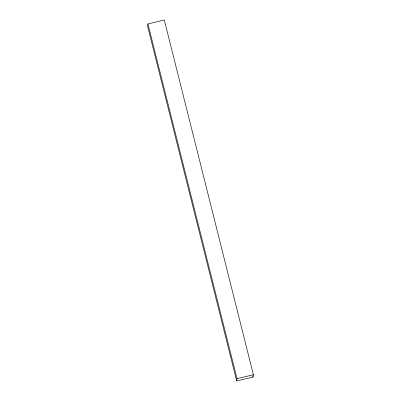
<?xml version="1.0" encoding="UTF-8"?>
<svg xmlns="http://www.w3.org/2000/svg" width="401" height="401" viewBox="0 0 401 401"><rect width="100%" height="100%" fill="white"/><g stroke="black" fill="none" stroke-linecap="round" stroke-linejoin="round"><path stroke-width="0.6" d="M147.934 23.955L147.603 26.255L236.695 380.95L253.066 377.045L253.397 374.745L164.305 20.05L147.934 23.955L237.026 378.649L236.695 380.95M237.026 378.649L253.397 374.745M252.76 375.832L253.066 377.045"/></g></svg>
